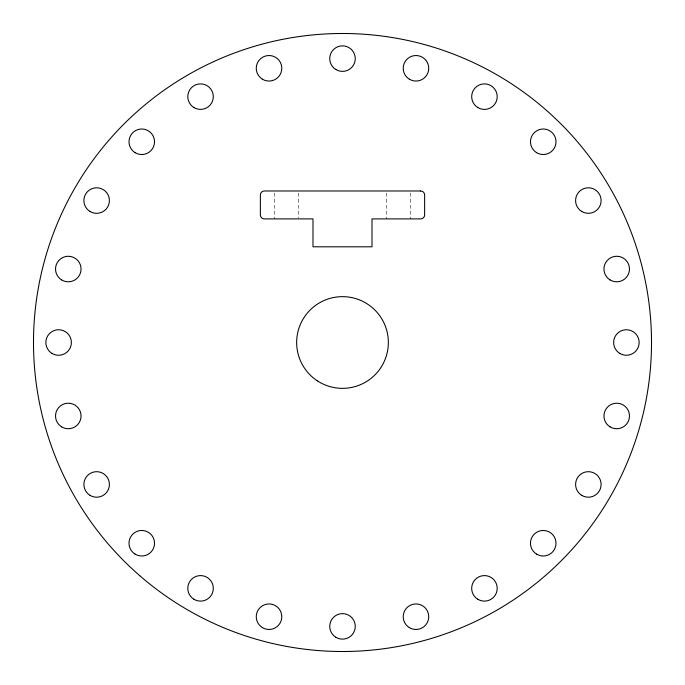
<?xml version="1.0" encoding="UTF-8"?>
<svg xmlns="http://www.w3.org/2000/svg" width="685" height="685" viewBox="0 0 685 685"><rect width="100%" height="100%" fill="white"/><g stroke="black" fill="none" stroke-linecap="round" stroke-linejoin="round"><path stroke-width="0.51" stroke-dasharray="3.42 2.57" d="M410.281 193.059L410.281 218.9M386.357 193.059L386.357 218.9M298.643 193.059L298.643 217.864M274.719 193.059L274.719 218.9"/><path stroke-width="1.03" d="M420.65 190.987L264.35 190.987A3.99 3.99 0 0 0 260.368 194.977L260.368 214.91A3.99 3.99 0 0 0 264.35 218.9L312.994 218.9L312.994 246.805L372.006 246.805L372.006 218.9L420.65 218.9A3.99 3.99 0 0 0 424.632 214.91L424.632 194.977A3.99 3.99 0 0 0 420.65 190.987M619.771 353.409A12.758 12.758 0 0 0 639.139 342.783A12.758 12.758 0 0 0 620.25 331.317A12.758 12.758 0 0 0 619.771 353.409M581.736 495.349A12.758 12.758 0 0 0 601.105 484.723A12.758 12.758 0 0 0 582.216 473.258A12.758 12.758 0 0 0 581.736 495.349M536.62 554.148A12.758 12.758 0 0 0 555.997 543.513A12.758 12.758 0 0 0 537.1 532.048A12.758 12.758 0 0 0 536.62 554.148M610.095 426.883A12.758 12.758 0 0 0 629.472 416.257A12.758 12.758 0 0 0 610.575 404.792A12.758 12.758 0 0 0 610.095 426.883M610.095 279.934A12.758 12.758 0 0 0 629.472 269.299A12.758 12.758 0 0 0 610.575 257.843A12.758 12.758 0 0 0 610.095 279.934M581.736 211.468A12.758 12.758 0 0 0 601.105 200.833A12.758 12.758 0 0 0 582.216 189.368A12.758 12.758 0 0 0 581.736 211.468M536.62 152.669A12.758 12.758 0 0 0 555.997 142.043A12.758 12.758 0 0 0 537.1 130.578A12.758 12.758 0 0 0 536.62 152.669M61.667 279.934A12.758 12.758 0 0 0 81.044 269.299A12.758 12.758 0 0 0 62.147 257.843A12.758 12.758 0 0 0 61.667 279.934M90.026 211.468A12.758 12.758 0 0 0 109.403 200.833A12.758 12.758 0 0 0 90.514 189.368A12.758 12.758 0 0 0 90.026 211.468M51.991 353.409A12.758 12.758 0 0 0 71.368 342.783A12.758 12.758 0 0 0 52.48 331.317A12.758 12.758 0 0 0 51.991 353.409M61.667 426.883A12.758 12.758 0 0 0 81.044 416.257A12.758 12.758 0 0 0 62.147 404.792A12.758 12.758 0 0 0 61.667 426.883M135.142 554.148A12.758 12.758 0 0 0 154.519 543.513A12.758 12.758 0 0 0 135.621 532.048A12.758 12.758 0 0 0 135.142 554.148M90.026 495.349A12.758 12.758 0 0 0 109.403 484.723A12.758 12.758 0 0 0 90.514 473.258A12.758 12.758 0 0 0 90.026 495.349M193.941 599.264A12.758 12.758 0 0 0 213.309 588.629A12.758 12.758 0 0 0 194.42 577.164A12.758 12.758 0 0 0 193.941 599.264M262.406 627.623A12.758 12.758 0 0 0 281.783 616.988A12.758 12.758 0 0 0 262.886 605.523A12.758 12.758 0 0 0 262.406 627.623M335.881 637.29A12.758 12.758 0 0 0 355.258 626.664A12.758 12.758 0 0 0 336.361 615.198A12.758 12.758 0 0 0 335.881 637.29M477.822 599.264A12.758 12.758 0 0 0 497.199 588.629A12.758 12.758 0 0 0 478.31 577.164A12.758 12.758 0 0 0 477.822 599.264M409.356 627.623A12.758 12.758 0 0 0 428.733 616.988A12.758 12.758 0 0 0 409.835 605.523A12.758 12.758 0 0 0 409.356 627.623M335.881 69.519A12.758 12.758 0 0 0 355.258 58.893A12.758 12.758 0 0 0 336.361 47.428A12.758 12.758 0 0 0 335.881 69.519M193.941 107.554A12.758 12.758 0 0 0 213.309 96.927A12.758 12.758 0 0 0 194.42 85.462A12.758 12.758 0 0 0 193.941 107.554M262.406 79.195A12.758 12.758 0 0 0 281.783 68.569A12.758 12.758 0 0 0 262.886 57.103A12.758 12.758 0 0 0 262.406 79.195M409.356 79.195A12.758 12.758 0 0 0 428.733 68.569A12.758 12.758 0 0 0 409.835 57.103A12.758 12.758 0 0 0 409.356 79.195M477.822 107.554A12.758 12.758 0 0 0 497.199 96.927A12.758 12.758 0 0 0 478.31 85.462A12.758 12.758 0 0 0 477.822 107.554M139.8 575.725A309.003 309.003 0 0 0 645.835 401.436A309.003 309.003 0 0 0 241.874 50.339A309.003 309.003 0 0 0 139.8 575.725M317.309 380.809A45.852 45.852 0 0 0 388.275 345.163A45.852 45.852 0 0 0 321.916 301.528A45.852 45.852 0 0 0 317.309 380.809M135.142 152.669A12.758 12.758 0 0 0 154.519 142.043A12.758 12.758 0 0 0 135.621 130.578A12.758 12.758 0 0 0 135.142 152.669"/></g></svg>
